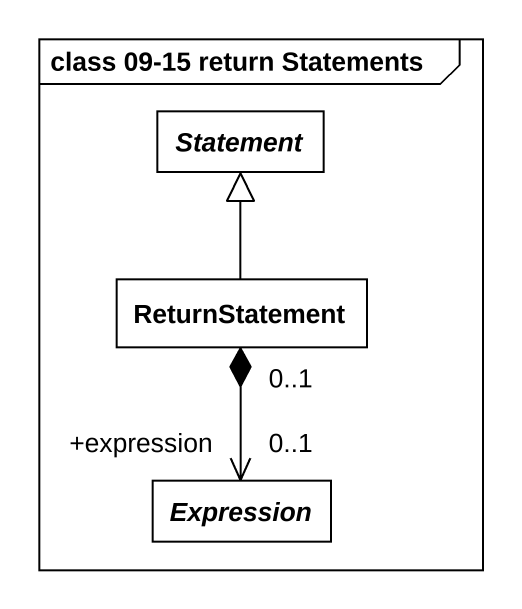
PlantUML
@startuml
mainframe class 09-15 return Statements
hide circle
hide empty members
abstract class Statement
class ReturnStatement
abstract class Expression
ReturnStatement -up-|> Statement
ReturnStatement "0..1" *--> "+expression\n0..1" Expression
@enduml
